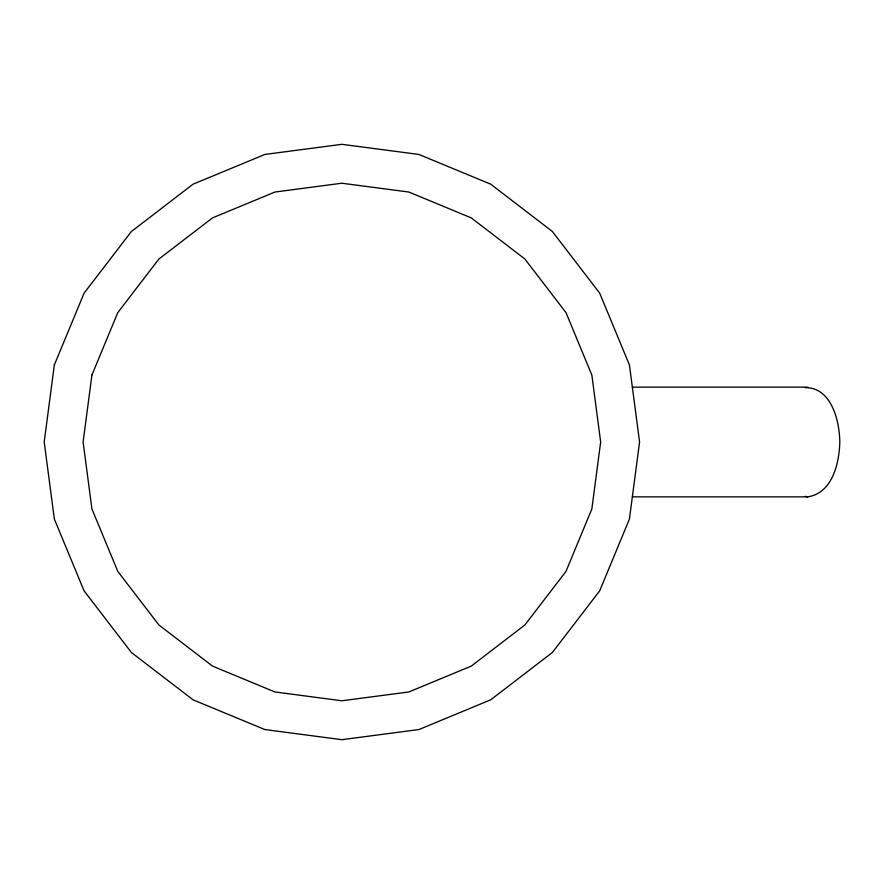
<?xml version="1.0" encoding="UTF-8"?>
<svg xmlns="http://www.w3.org/2000/svg" width="884" height="884" viewBox="0 0 884 884"><rect width="100%" height="100%" fill="white"/><g stroke="black" fill="none" stroke-linecap="round" stroke-linejoin="round"><path stroke-width="1.33" d="M805.269 387.667C831.435 387.325 839.557 420.839 839.8 442C839.292 463.15 832.419 493.239 807.644 496.863L632.347 496.863M632.347 387.137L807.644 387.137M805.269 496.333L807.644 496.863M54.344 364.948L44.2 442L54.344 519.052L84.079 590.844L131.396 652.491L193.043 699.808L264.835 729.543L341.887 739.687L418.939 729.543L490.731 699.808L552.378 652.491L599.695 590.844L629.43 519.052L639.574 442L629.43 364.948L599.695 293.156L552.378 231.509L490.731 184.192L418.939 154.457L341.887 144.313L264.835 154.457L193.043 184.192L131.396 231.509L84.079 293.156L54.344 364.948M91.925 375.026L83.107 442L91.925 508.974L117.782 571.384L158.899 624.988L212.503 666.105L274.913 691.962L341.887 700.78L408.861 691.962L471.271 666.105L524.875 624.988L565.992 571.384L591.849 508.974L600.667 442L591.849 375.026L565.992 312.616L524.875 259.012L471.271 217.895L408.861 192.038L341.887 183.22L274.913 192.038L212.503 217.895L158.899 259.012L117.782 312.616L91.925 375.026"/></g></svg>
